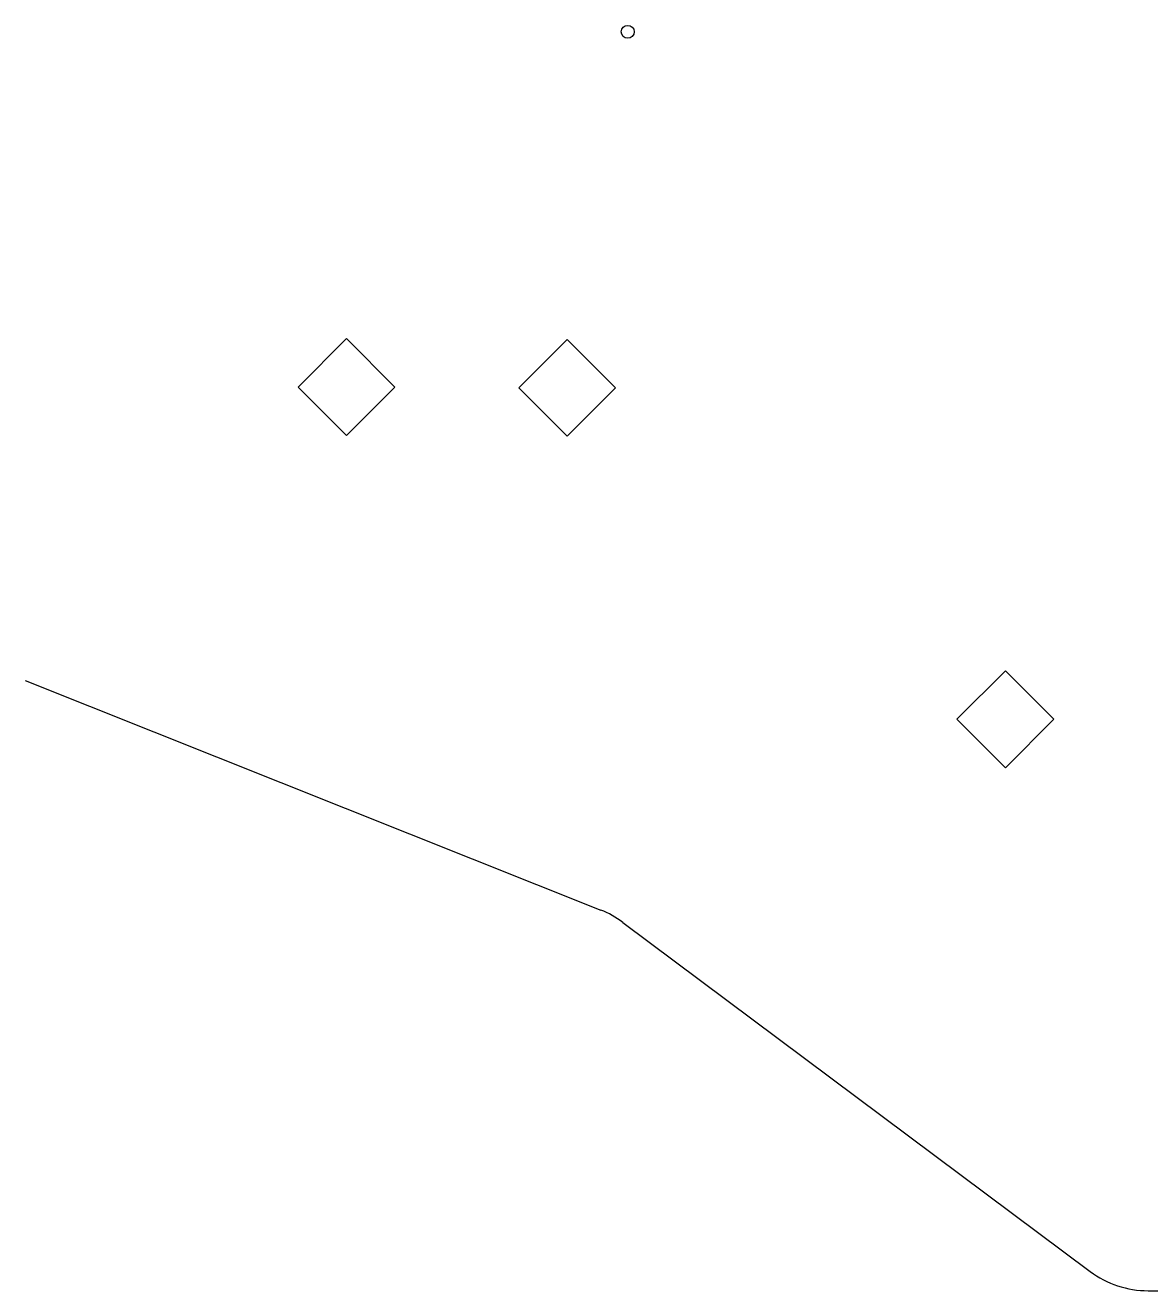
# Model space of a CAD drawing. Extents: x 3.05 to 12.28, y -8.4 to -3.41.
# Drawn here: x 5.785 to 7.158, y -7.666 to -6.122 of the extents above; entities that cross this region are included whole.
import ezdxf

# ---------------------------------------------------------------- set-up
doc = ezdxf.new("R2010")
doc.units = 0
doc.header["$MEASUREMENT"] = 0
doc.layers.add('BLACK', color=7, linetype='CONTINUOUS')

msp = doc.modelspace()

# ---------------------------------------------------------------- linework, layer by layer
at = {"layer": 'BLACK', "linetype": 'CONTINUOUS'}
for p, q in [((6.177, -6.5043), (6.1179, -6.5634)), ((6.236, -6.5634), (6.177, -6.5043)), ((6.4462, -6.5053), (6.3872, -6.5643)), ((6.5053, -6.5643), (6.4462, -6.5053)), ((6.1179, -6.5634), (6.177, -6.6224)), ((6.177, -6.6224), (6.236, -6.5634)), ((6.3872, -6.5643), (6.4462, -6.6234)), ((6.4462, -6.6234), (6.5053, -6.5643)), ((6.9808, -6.9098), (6.9217, -6.9688)), ((7.0399, -6.9688), (6.9808, -6.9098)), ((5.7851, -6.9215), (6.4872, -7.2016)), ((6.9217, -6.9688), (6.9808, -7.0279)), ((6.9808, -7.0279), (7.0399, -6.9688)), ((6.5141, -7.2166), (7.0843, -7.6425)), ((7.155, -7.666), (8.2584, -7.666))]:
    msp.add_line(p, q, dxfattribs=at)
at = {"layer": 'BLACK'}
msp.add_circle((6.5201, -6.1299), 0.00787, dxfattribs=at)
for centre, start, end in [((6.4434, -7.3112), 53.2457, 68.2535), ((7.155, -7.5479), -126.7518, -90.0005)]:
    msp.add_arc(centre, 0.1181, start, end, dxfattribs=at)

doc.saveas('drawing.dxf')
